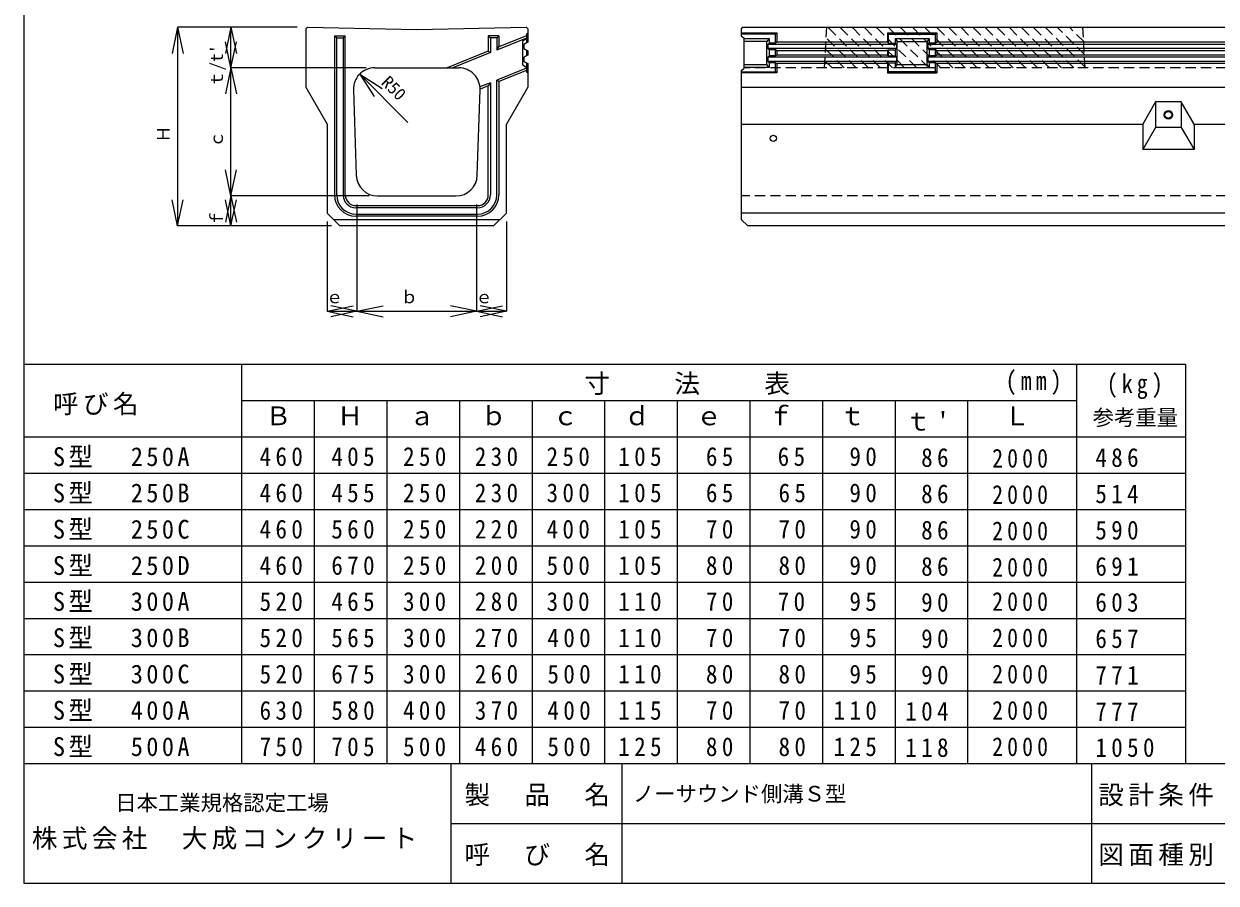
# Model space of a CAD drawing. Units: millimetres, scale not verified. Extents: x -5812 to 8460, y -1900 to 1800.
# Drawn here: x 3060 to 5852, y -1900 to 112 of the extents above; entities that cross this region are included whole.
import ezdxf
from ezdxf.enums import TextEntityAlignment as Align

# ---------------------------------------------------------------- set-up
doc = ezdxf.new("R2010")
doc.units = ezdxf.units.MM
doc.header["$LTSCALE"] = 20
doc.linetypes.add('DASHED1', pattern=[1.8, 1.2, -0.6])
for name, color, linetype in [('0-1_1', 3, 'Continuous'), ('0-2_2', 4, 'Continuous'), ('F-0_240', 2, 'Continuous')]:
    doc.layers.add(name, color=color, linetype=linetype)
doc.styles.add('ＭＳ ゴシック', font='')
doc.styles.get('ＭＳ ゴシック').set_extended_font_data('MS Gothic')

msp = doc.modelspace()

# ---------------------------------------------------------------- linework, layer by layer
at = {"layer": '0-1_1'}
for p, q in [((3720, 100.05), (3724, 104.05)), ((3720, 100.05), (3720, -35.95)), ((3787.5, 84.05), (3787.5, -288.45)), ((3812.5, -288.45), (3812.5, 84.05)), ((4147.5, 84.05), (4147.5, 47.96)), ((4172.5, 84.05), (4172.5, 58.05)), ((4237, 84.05), (4172.5, 58.05)), ((4240, 100.05), (4236, 104.05)), ((4240, 91.05), (4237, 88.05)), ((4237, 88.05), (4237, 67.39)), ((4240, 100.05), (4240, 69.05)), ((4744, 104.05), (4740, 100.05)), ((4740, 91.05), (4823, 91.05)), ((4820, 88.05), (4740, 88.05)), ((4744, 104.05), (6736, 104.05)), ((4823, 91.05), (4820, 88.05)), ((4820, 67.05), (4820, 88.05)), ((4823, 91.05), (4823, 69.05)), ((5082, 91.05), (5085, 88.05)), ((5082, 91.05), (5082, 69.05)), ((5082, 91.05), (5198, 91.05)), ((5085, 67.05), (5085, 88.05)), ((5085, 88.05), (5195, 88.05)), ((5198, 91.05), (5195, 88.05)), ((5195, 67.05), (5195, 88.05)), ((5198, 91.05), (5198, 69.05)), ((3792.5, -288.45), (3792.5, 79.05)), ((3807.5, 79.05), (3807.5, -288.45)), ((4152.5, 79.05), (4152.5, 44.59)), ((4167.5, 79.05), (4167.5, 50.64)), ((4237, 78.66), (4167.5, 50.64)), ((4167.5, 50.64), (4172.5, 58.05)), ((4746, 79.05), (4746, 7.85)), ((4746, 78.05), (4805, 78.05)), ((4805, 78.05), (4800, 71.05)), ((4802, 64.05), (4802, 54.05)), ((5103, 64.05), (4802, 64.05)), ((4805, 78.05), (4805, 67.05)), ((5082, 69.05), (4823, 69.05)), ((5100, 78.05), (5105, 71.05)), ((5100, 78.05), (5100, 67.05)), ((5100, 78.05), (5180, 78.05)), ((5103, 64.05), (5103, 54.05)), ((5105, 17.05), (5105, 71.05)), ((5105, 71.05), (5175, 71.05)), ((5180, 78.05), (5175, 71.05)), ((5175, 17.05), (5175, 71.05)), ((5177, 64.05), (5177, 54.05)), ((6303, 64.05), (5177, 64.05)), ((5180, 78.05), (5180, 67.05)), ((6282, 69.05), (5198, 69.05)), ((4147.5, 47.96), (4051, 9.05)), ((4152.5, 44.59), (4064.37, 9.05)), ((4147.5, 47.96), (4152.5, 44.59)), ((4237, 50.72), (4237, 37.39)), ((4240, 49.05), (4240, 39.05)), ((4805, 51.05), (4802, 54.05)), ((5103, 54.05), (4802, 54.05)), ((4802, 34.05), (4802, 24.05)), ((5103, 34.05), (4802, 34.05)), ((4820, 51.05), (4805, 51.05)), ((4805, 51.05), (4805, 37.05)), ((4823, 49.05), (4820, 51.05)), ((4820, 37.05), (4820, 51.05)), ((4823, 49.05), (4823, 39.05)), ((5082, 49.05), (4823, 49.05)), ((5082, 39.05), (4823, 39.05)), ((5082, 49.05), (5085, 51.05)), ((5082, 49.05), (5082, 39.05)), ((5085, 51.05), (5100, 51.05)), ((5085, 37.05), (5085, 51.05)), ((5100, 51.05), (5103, 54.05)), ((5100, 51.05), (5100, 37.05)), ((5103, 34.05), (5103, 24.05)), ((5180, 51.05), (5177, 54.05)), ((6303, 54.05), (5177, 54.05)), ((5177, 34.05), (5177, 24.05)), ((6303, 34.05), (5177, 34.05)), ((5195, 51.05), (5180, 51.05)), ((5180, 51.05), (5180, 37.05)), ((5198, 49.05), (5195, 51.05)), ((5195, 37.05), (5195, 51.05)), ((5198, 49.05), (5198, 39.05)), ((6282, 49.05), (5198, 49.05)), ((6282, 39.05), (5198, 39.05)), ((3881.69, 9.05), (4078.31, 9.05)), ((4237, 8.27), (4167.5, -19.75)), ((4237, 2.88), (4172.5, -23.13)), ((4237, 20.72), (4237, 0.05)), ((4237, 0.05), (4240, -2.95)), ((4240, 19.05), (4240, -35.95)), ((4740, 2.85), (4746, 7.85)), ((4740, 2.85), (4740, -345.95)), ((4740, 0.05), (4820, 0.05)), ((4805, 10.05), (4746, 10.05)), ((4805, 10.05), (4800, 17.05)), ((5103, 24.05), (4802, 24.05)), ((4805, 21.05), (4805, 10.05)), ((4820, 0.05), (4820, 21.05)), ((4823, -2.95), (4820, 0.05)), ((4823, 19.05), (4823, -2.95)), ((5082, 19.05), (4823, 19.05)), ((5082, 19.05), (5082, -2.95)), ((5082, -2.95), (5085, 0.05)), ((5085, 0.05), (5085, 21.05)), ((5195, 0.05), (5085, 0.05)), ((5100, 21.05), (5100, 10.05)), ((5100, 10.05), (5105, 17.05)), ((5100, 10.05), (5180, 10.05)), ((5105, 17.05), (5175, 17.05)), ((5180, 10.05), (5175, 17.05)), ((6303, 24.05), (5177, 24.05)), ((5180, 21.05), (5180, 10.05)), ((5195, 0.05), (5195, 21.05)), ((5198, -2.95), (5195, 0.05)), ((5198, 19.05), (5198, -2.95)), ((6282, 19.05), (5198, 19.05)), ((4152.5, -25.8), (4128.03, -35.67)), ((4152.5, -25.8), (4147.5, -33.21)), ((4152.5, -25.8), (4152.5, -288.45)), ((4172.5, -23.13), (4167.5, -19.75)), ((4167.5, -288.45), (4167.5, -19.75)), ((4172.5, -22.95), (4172.5, -288.45)), ((4823, -2.95), (4740, -2.95)), ((5082, -2.95), (5198, -2.95)), ((3720, -35.95), (3770, -122.55)), ((3831.72, -42.61), (3838.39, -242.61)), ((4121.61, -242.61), (4128.28, -42.61)), ((4147.5, -33.21), (4128.31, -40.95)), ((4147.5, -288.45), (4147.5, -33.21)), ((4240, -35.95), (4190, -122.55)), ((4740, -35.95), (6740, -35.95)), ((5710, -70.59), (5680, -122.55)), ((5710, -70.59), (5710, -130.59)), ((5770, -70.59), (5710, -70.59)), ((5770, -70.59), (5770, -130.59)), ((5800, -122.55), (5770, -70.59)), ((3770, -122.55), (3770, -330.95)), ((4190, -330.95), (4190, -122.55)), ((4740, -122.55), (5680, -122.55)), ((5680, -122.55), (5680, -182.55)), ((5710, -130.59), (5680, -182.55)), ((5770, -130.59), (5710, -130.59)), ((5770, -130.59), (5800, -182.55)), ((5800, -122.55), (5800, -182.55)), ((5800, -122.55), (6740, -122.55)), ((5800, -182.55), (5680, -182.55)), ((3888.36, -290.95), (4071.64, -290.95)), ((3800, -360.95), (3770, -330.95)), ((3837.5, -313.45), (4122.5, -313.45)), ((4122.5, -318.45), (3837.5, -318.45)), ((3837.5, -333.45), (4122.5, -333.45)), ((4160, -360.95), (4190, -330.95)), ((6740, -330.95), (4740, -330.95)), ((3785, -345.95), (4175, -345.95)), ((4160, -360.95), (3800, -360.95)), ((4122.5, -338.45), (3837.5, -338.45)), ((4755, -360.95), (4740, -345.95)), ((6725, -360.95), (4755, -360.95))]:
    msp.add_line(p, q, dxfattribs=at)
at = {"layer": '0-1_1', "linetype": 'DASHED1'}
for p, q in [((4935, 9.05), (4940, 104.05)), ((5037.5, 9.05), (4942.5, 104.05)), ((5065.79, 9.05), (4970.79, 104.05)), ((5094.07, 9.05), (4999.07, 104.05)), ((5122.35, 9.05), (5027.35, 104.05)), ((5150.64, 9.05), (5055.64, 104.05)), ((5178.92, 9.05), (5083.92, 104.05)), ((5207.21, 9.05), (5112.21, 104.05)), ((5235.49, 9.05), (5140.49, 104.05)), ((5263.77, 9.05), (5168.77, 104.05)), ((5292.06, 9.05), (5197.06, 104.05)), ((5320.34, 9.05), (5225.34, 104.05)), ((5348.63, 9.05), (5253.63, 104.05)), ((5376.91, 9.05), (5281.91, 104.05)), ((5405.2, 9.05), (5310.2, 104.05)), ((5433.48, 9.05), (5338.48, 104.05)), ((5461.76, 9.05), (5366.77, 104.05)), ((5490.05, 9.05), (5395.05, 104.05)), ((5518.33, 9.05), (5423.33, 104.05)), ((5544.91, 10.76), (5451.62, 104.05)), ((5543.34, 40.62), (5479.9, 104.05)), ((5541.77, 70.47), (5508.19, 104.05)), ((5540.2, 100.33), (5536.47, 104.05)), ((5545, 9.05), (5540, 104.05)), ((5009.22, 9.05), (4938.71, 79.56)), ((4980.93, 9.05), (4937.3, 52.69)), ((6740, 9.05), (4746, 9.05)), ((4952.65, 9.05), (4935.88, 25.82)), ((6740, -290.95), (4740, -290.95))]:
    msp.add_line(p, q, dxfattribs=at)
at = {"layer": '0-1_1'}
for points in [[(3724, 103.97), (3980, 98.85), (4236, 103.97)], [(3787.5, 84.05), (3812.5, 84.05), (3807.5, 79.05)], [(3787.5, 84.05), (3792.5, 79.05), (3807.5, 79.05)], [(4172.5, 84.05), (4147.5, 84.05), (4152.5, 79.05)], [(4172.5, 84.05), (4167.5, 79.05), (4152.5, 79.05)], [(4740, 100.05), (4740, 84.05), (4746, 79.05)], [(4237, 78.05), (4228, 71.05), (4228, 17.05), (4237, 10.05)], [(4240, 69.05), (4231, 64.05), (4231, 54.05), (4240, 49.05)], [(4746, 17.05), (4800, 17.05), (4800, 71.05), (4746, 71.05)], [(4823, 69.05), (4820, 67.05), (4805, 67.05), (4802, 64.05)], [(5082, 69.05), (5085, 67.05), (5100, 67.05), (5103, 64.05)], [(5198, 69.05), (5195, 67.05), (5180, 67.05), (5177, 64.05)], [(4240, 39.05), (4231, 34.05), (4231, 24.05), (4240, 19.05)], [(4823, 39.05), (4820, 37.05), (4805, 37.05), (4802, 34.05)], [(5082, 39.05), (5085, 37.05), (5100, 37.05), (5103, 34.05)], [(5198, 39.05), (5195, 37.05), (5180, 37.05), (5177, 34.05)], [(4823, 19.05), (4820, 21.05), (4805, 21.05), (4802, 24.05)], [(5082, 19.05), (5085, 21.05), (5100, 21.05), (5103, 24.05)], [(5198, 19.05), (5195, 21.05), (5180, 21.05), (5177, 24.05)]]:
    msp.add_lwpolyline(points, dxfattribs=at)
at = {"layer": '0-1_1', "color": 7}
for centre, radius in [((5740, -100.95), 10), ((5740, -100.95), 8), ((4815, -155.95), 7.5)]:
    msp.add_circle(centre, radius, dxfattribs=at)
at = {"layer": '0-1_1'}
for centre, radius, start, end in [((3881.69, -40.95), 50, 90, 181.90916), ((4078.31, -40.95), 50, 358.09085, 90), ((3888.36, -240.95), 50, 181.90916, 270), ((4071.64, -240.95), 50, 270, 358.09085), ((3837.5, -288.45), 50, 180, 270), ((3837.5, -288.45), 45, 180, 270), ((3837.5, -288.45), 30, 180, 270), ((3837.5, -288.45), 25, 180, 270), ((4122.5, -288.45), 25, 270, 0), ((4122.5, -288.45), 30, 270, 0), ((4122.5, -288.45), 45, 270, 0), ((4122.5, -288.45), 50, 270, 0)]:
    msp.add_arc(centre, radius, start, end, dxfattribs=at)
at = {"layer": '0-2_2'}
for p, q in [((3420, 104.05), (3407.01, 42.92)), ((3700, 104.05), (3420, 104.05)), ((3420, 104.05), (3420, -360.95)), ((3420, 104.05), (3433, 42.92)), ((3545, 104.05), (3532.01, 42.92)), ((3700, 104.05), (3545, 104.05)), ((3545, 9.05), (3545, 104.05)), ((3545, 104.05), (3558, 42.92)), ((3545, 9.05), (3532.01, 70.19)), ((3545, 9.05), (3558, 70.19)), ((3545, 9.05), (3532.01, -52.08)), ((3861.7, 9.05), (3545, 9.05)), ((3545, -290.95), (3545, 9.05)), ((3545, 9.05), (3558, -52.08)), ((3846.34, -5.59), (3898.76, -39.63)), ((3545, -290.95), (3532.01, -229.81)), ((3545, -290.95), (3558, -229.81)), ((3420, -360.95), (3407.01, -299.81)), ((3420, -360.95), (3433, -299.81)), ((3545, -290.95), (3532.01, -352.08)), ((3545, -360.95), (3532.01, -299.81)), ((3868.36, -290.95), (3545, -290.95)), ((3545, -360.95), (3545, -290.95)), ((3545, -290.95), (3558, -352.08)), ((3545, -360.95), (3558, -299.81)), ((3840, -310.95), (3840, -560.95)), ((4120, -310.95), (4120, -560.95)), ((3780, -360.95), (3420, -360.95)), ((3780, -360.95), (3545, -360.95)), ((3770, -350.95), (3770, -560.95)), ((4190, -350.95), (4190, -560.95)), ((3770, -560.95), (3831.14, -547.95)), ((3840, -560.95), (3778.87, -547.95)), ((3840, -560.95), (3901.14, -547.95)), ((4120, -560.95), (4058.87, -547.95)), ((4120, -560.95), (4181.14, -547.95)), ((4190, -560.95), (4128.87, -547.95)), ((3770, -560.95), (3840, -560.95)), ((3770, -560.95), (3831.14, -573.94)), ((3840, -560.95), (3778.87, -573.94)), ((3840, -560.95), (4120, -560.95)), ((3840, -560.95), (3901.14, -573.94)), ((4120, -560.95), (4058.87, -573.94)), ((4120, -560.95), (4190, -560.95)), ((4120, -560.95), (4181.14, -573.94)), ((4190, -560.95), (4128.87, -573.94))]:
    msp.add_line(p, q, dxfattribs=at)
at = {"layer": '0-2_2', "color": 7}
for p, q in [((3060, -685), (5780, -685)), ((3570, -685), (3570, -1620)), ((5525, -685), (5525, -1620)), ((5780, -685), (5780, -1620)), ((3570, -770), (5525, -770)), ((3740, -770), (3740, -1620)), ((3910, -770), (3910, -1620)), ((4080, -770), (4080, -1620)), ((4250, -770), (4250, -1620)), ((4420, -770), (4420, -1620)), ((4590, -770), (4590, -1620)), ((4760, -770), (4760, -1620)), ((4930, -770), (4930, -1620)), ((5100, -770), (5100, -1620)), ((5270, -770), (5270, -1620)), ((3060, -855), (5780, -855)), ((3060, -940), (5780, -940)), ((3060, -1025), (5780, -1025)), ((3060, -1110), (5780, -1110)), ((3060, -1195), (5780, -1195)), ((3060, -1280), (5780, -1280)), ((3060, -1365), (5780, -1365)), ((3060, -1450), (5780, -1450)), ((3060, -1535), (5780, -1535))]:
    msp.add_line(p, q, dxfattribs=at)
at = {"layer": '0-2_2'}
msp.add_lwpolyline([(3959.48, -118.73), (3846.34, -5.59), (3880.38, -58.01)], dxfattribs=at)
at = {"layer": 'F-0_240'}
for p, q in [((3060, 1800), (3060, -1900)), ((3060, -1620), (8460, -1620)), ((4060, -1620), (4060, -1900)), ((4460, -1620), (4460, -1900)), ((5560, -1620), (5560, -1900)), ((4060, -1760), (7400, -1760)), ((3060, -1900), (8460, -1900))]:
    msp.add_line(p, q, dxfattribs=at)

# ---------------------------------------------------------------- texts
at = {"layer": '0-2_2', "style": 'ＭＳ ゴシック'}
for s, rotation, p in [("ｔ/t'", 90, (3535, -37.2)), ('R50', 315, (3888.77, -33.87)), ('Ｈ', 90, (3410, -165.95)), ('ｃ', 90, (3535, -178.45)), ('ｆ', 90, (3535, -363.45))]:
    msp.add_text(s, height=29.33, rotation=rotation, dxfattribs=at).set_placement(p, align=Align.BOTTOM_LEFT)
for s, height, p in [('ｅ', 29.33, (3767.5, -550.95)), ('ｂ', 29.33, (3942.5, -550.95)), ('ｅ', 29.33, (4117.5, -550.95)), ('参考重量', 36.66, (5562.55, -839.1)), ('ノーサウンド側溝Ｓ型', 36.66, (4485.95, -1720))]:
    msp.add_text(s, height=height, dxfattribs=at).set_placement(p, align=Align.BOTTOM_LEFT)
at = {"layer": '0-2_2', "color": 7, "style": 'ＭＳ ゴシック'}
for s, p in [('ｂ', (4130, -841)), ('ｄ', (4466, -841)), ('ｆ', (4802, -841)), ('Ｂ', (3626, -841)), ('Ｈ', (3794, -841)), ('ａ', (3962, -841)), ('ｃ', (4298, -841)), ('ｅ', (4634, -841)), ('ｔ', (4970, -841)), ('Ｌ', (5355.37, -841))]:
    msp.add_text(s, height=43.99, dxfattribs=at).set_placement(p, align=Align.BOTTOM_LEFT)
at = {"layer": '0-2_2', "color": 7, "char_height": 43.99, "attachment_point": 7, "style": 'ＭＳ ゴシック'}
for s, insert in [('\\T1.38;\\W0.85;(mm)', (5359, -757)), ('\\T1.17;寸\u3000\u3000法\u3000\u3000表', (4372.58, -757)), ('\\T1.38;\\W0.85;(kg)', (5595.87, -766.62)), ('\\T1.17;呼び名', (3128.07, -804.68)), ("\\T1.22;ｔ'", (5124, -841)), ('\\T1.28;\\W0.95;S型\u3000250A', (3128.06, -926)), ('\\T1.38;\\W0.9;460', (3612, -923.7)), ('\\T1.38;\\W0.9;405', (3780, -923.7)), ('\\T1.38;\\W0.9;250', (3948, -923.7)), ('\\T1.38;\\W0.9;230', (4116, -923.7)), ('\\T1.38;\\W0.9;250', (4284, -923.7)), ('\\T1.38;\\W0.9;105', (4452, -923.7)), ('\\T1.38;\\W0.9;\\~65', (4620, -923.7)), ('\\T1.38;\\W0.9;\\~65', (4788, -923.7)), ('\\T1.38;\\W0.9;\\~90', (4956, -923.7)), ('\\T1.38;\\W0.9;\\~86', (5124, -926)), ('\\T1.38;\\W0.85;2000', (5327.37, -927.71)), ('\\T1.38;\\W0.9;486', (5569, -926)), ('\\T1.28;\\W0.95;S型\u3000250B', (3128.06, -1011)), ('\\T1.38;\\W0.9;460', (3612, -1008.7)), ('\\T1.38;\\W0.9;455', (3780, -1008.7)), ('\\T1.38;\\W0.9;250', (3948, -1008.7)), ('\\T1.38;\\W0.9;230', (4116, -1008.7)), ('\\T1.38;\\W0.9;300', (4284, -1008.7)), ('\\T1.38;\\W0.9;105', (4452, -1008.7)), ('\\T1.38;\\W0.9;\\~65', (4620, -1008.7)), ('\\T1.38;\\W0.9;\\~65', (4790, -1008.7)), ('\\T1.38;\\W0.9;\\~90', (4956, -1008.7)), ('\\T1.38;\\W0.9;\\~86', (5124, -1011)), ('\\T1.38;\\W0.85;2000', (5327.37, -1012.71)), ('\\T1.38;\\W0.9;514', (5569, -1011)), ('\\T1.28;\\W0.95;S型\u3000250C', (3128.06, -1096)), ('\\T1.38;\\W0.9;460', (3612, -1093.7)), ('\\T1.38;\\W0.9;560', (3780, -1093.7)), ('\\T1.38;\\W0.9;250', (3948, -1093.7)), ('\\T1.38;\\W0.9;220', (4116, -1093.7)), ('\\T1.38;\\W0.9;400', (4284, -1093.7)), ('\\T1.38;\\W0.9;105', (4452, -1093.7)), ('\\T1.38;\\W0.9;\\~70', (4620, -1093.7)), ('\\T1.38;\\W0.9;\\~70', (4790, -1093.7)), ('\\T1.38;\\W0.9;\\~90', (4956, -1093.7)), ('\\T1.38;\\W0.9;\\~86', (5124, -1096)), ('\\T1.38;\\W0.85;2000', (5327.37, -1097.71)), ('\\T1.38;\\W0.9;590', (5569, -1096)), ('\\T1.28;\\W0.95;S型\u3000250D', (3128.06, -1181)), ('\\T1.38;\\W0.9;460', (3612, -1178.7)), ('\\T1.38;\\W0.9;670', (3780, -1178.7)), ('\\T1.38;\\W0.9;250', (3948, -1178.7)), ('\\T1.38;\\W0.9;200', (4116, -1178.7)), ('\\T1.38;\\W0.9;500', (4284, -1178.7)), ('\\T1.38;\\W0.9;105', (4452, -1178.7)), ('\\T1.38;\\W0.9;\\~80', (4620, -1178.7)), ('\\T1.38;\\W0.9;\\~80', (4790, -1178.7)), ('\\T1.38;\\W0.9;\\~90', (4956, -1178.7)), ('\\T1.38;\\W0.9;\\~86', (5124, -1181)), ('\\T1.38;\\W0.85;2000', (5327.37, -1182.71)), ('\\T1.38;\\W0.9;691', (5569, -1181)), ('\\T1.28;\\W0.95;S型\u3000300A', (3128.06, -1265)), ('\\T1.38;\\W0.9;520', (3612, -1263.07)), ('\\T1.38;\\W0.9;465', (3780, -1263.07)), ('\\T1.37;\\W0.9;300', (3948, -1263.07)), ('\\T1.38;\\W0.9;280', (4116, -1263.07)), ('\\T1.37;\\W0.9;300', (4284, -1263.07)), ('\\T1.38;\\W0.9;110', (4452, -1263.07)), ('\\T1.38;\\W0.9;\\~70', (4620, -1263.07)), ('\\T1.38;\\W0.9;\\~70', (4788, -1263.07)), ('\\T1.38;\\W0.9;\\~95', (4956, -1263.07)), ('\\T1.38;\\W0.9;\\~90', (5124, -1265)), ('\\T1.38;\\W0.85;2000', (5327.37, -1263.07)), ('\\T1.38;\\W0.9;603', (5569, -1265)), ('\\T1.28;\\W0.95;S型\u3000300B', (3128.06, -1350)), ('\\T1.38;\\W0.9;520', (3612, -1348.07)), ('\\T1.38;\\W0.9;565', (3780, -1348.07)), ('\\T1.37;\\W0.9;300', (3948, -1348.07)), ('\\T1.38;\\W0.9;270', (4116, -1348.07)), ('\\T1.38;\\W0.9;400', (4286, -1348.07)), ('\\T1.38;\\W0.9;110', (4452, -1348.07)), ('\\T1.38;\\W0.9;\\~70', (4620, -1348.07)), ('\\T1.38;\\W0.9;\\~70', (4790, -1348.07)), ('\\T1.38;\\W0.9;\\~95', (4956, -1348.07)), ('\\T1.38;\\W0.9;\\~90', (5124, -1350)), ('\\T1.38;\\W0.85;2000', (5327.37, -1348.07)), ('\\T1.38;\\W0.9;657', (5569, -1350)), ('\\T1.28;\\W0.95;S型\u3000300C', (3128.06, -1435)), ('\\T1.38;\\W0.9;520', (3612, -1433.07)), ('\\T1.38;\\W0.9;675', (3780, -1433.07)), ('\\T1.37;\\W0.9;300', (3948, -1433.07)), ('\\T1.38;\\W0.9;260', (4116, -1433.07)), ('\\T1.38;\\W0.9;500', (4286, -1433.07)), ('\\T1.38;\\W0.9;110', (4452, -1433.07)), ('\\T1.38;\\W0.9;\\~80', (4620, -1433.07)), ('\\T1.38;\\W0.9;\\~80', (4790, -1433.07)), ('\\T1.38;\\W0.9;\\~95', (4956, -1433.07)), ('\\T1.38;\\W0.9;\\~90', (5124, -1435)), ('\\T1.38;\\W0.85;2000', (5327.37, -1433.07)), ('\\T1.38;\\W0.9;771', (5569, -1435)), ('\\T1.28;\\W0.95;S型\u3000400A', (3128.06, -1520)), ('\\T1.38;\\W0.9;630', (3612, -1518.07)), ('\\T1.38;\\W0.9;580', (3780, -1518.07)), ('\\T1.37;\\W0.9;400', (3948, -1518.07)), ('\\T1.38;\\W0.9;370', (4116, -1518.07)), ('\\T1.38;\\W0.9;400', (4286, -1518.07)), ('\\T1.38;\\W0.9;115', (4452, -1518.07)), ('\\T1.38;\\W0.9;\\~70', (4620, -1518.07)), ('\\T1.38;\\W0.9;\\~70', (4790, -1518.07)), ('\\T1.38;\\W0.9;110', (4956, -1518.07)), ('\\T1.38;\\W0.9;104', (5124, -1520)), ('\\T1.38;\\W0.85;2000', (5327.37, -1518.07)), ('\\T1.38;\\W0.9;777', (5569, -1520)), ('\\T1.28;\\W0.95;S型\u3000500A', (3128.06, -1605)), ('\\T1.38;\\W0.9;750', (3612, -1603.07)), ('\\T1.38;\\W0.9;705', (3780, -1603.07)), ('\\T1.37;\\W0.9;500', (3948, -1603.07)), ('\\T1.38;\\W0.9;460', (4116, -1603.07)), ('\\T1.38;\\W0.9;500', (4286, -1603.07)), ('\\T1.38;\\W0.9;125', (4452, -1603.07)), ('\\T1.38;\\W0.9;\\~80', (4620, -1603.07)), ('\\T1.38;\\W0.9;\\~80', (4790, -1603.07)), ('\\T1.38;\\W0.9;125', (4956, -1603.07)), ('\\T1.38;\\W0.9;118', (5124, -1605)), ('\\T1.38;\\W0.85;2000', (5327.37, -1603.07)), ('\\T1.38;\\W0.9;1050', (5569, -1605))]:
    msp.add_mtext(s, dxfattribs=dict(at, insert=insert))
at = {"layer": 'F-0_240', "color": 4, "style": 'ＭＳ ゴシック'}
msp.add_text('日本工業規格認定工場', height=36.66, dxfattribs=at).set_placement((3273.78, -1741.22), align=Align.BOTTOM_LEFT)
at = {"layer": 'F-0_240', "color": 7, "char_height": 43.99, "attachment_point": 7, "style": 'ＭＳ ゴシック'}
for s, insert in [('\\T1.17;製\u3000品\u3000名', (4091.67, -1720)), ('\\T1.17;設計条件', (5575.9, -1720)), ('\\T1.17;株式会社\u3000大成コンクリート', (3078.77, -1822.03)), ('\\T1.17;呼\u3000び\u3000名', (4091.67, -1860)), ('\\T1.17;図面種別', (5575.9, -1860))]:
    msp.add_mtext(s, dxfattribs=dict(at, insert=insert))

doc.saveas('drawing.dxf')
